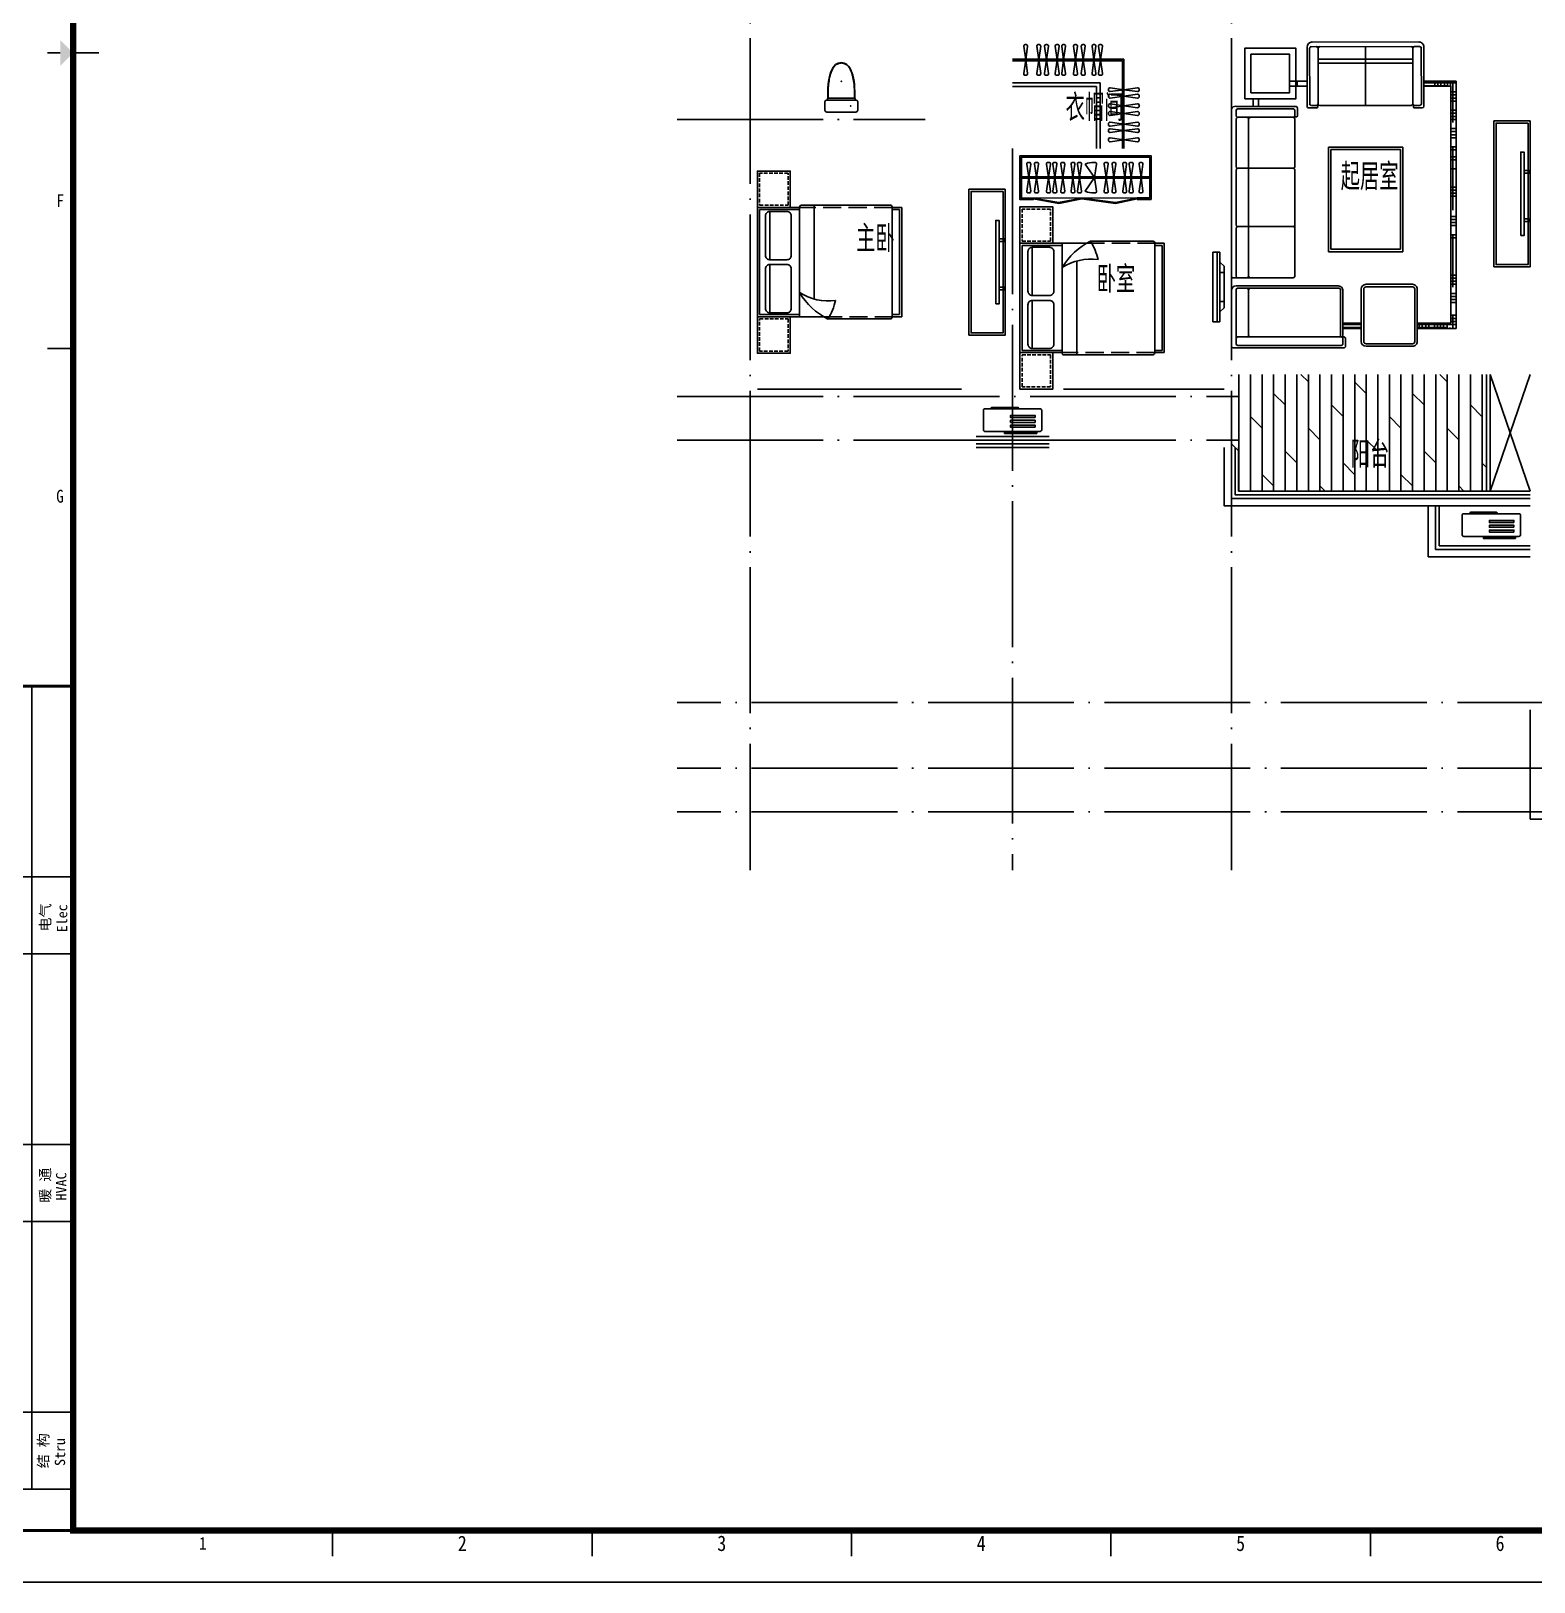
# Model space of a CAD drawing. Extents: x 921942 to 1159542, y -958603 to -790785.
# Drawn here: x 982530 to 1003142, y -958603 to -937325 of the extents above; entities that cross this region are included whole.
import ezdxf
from ezdxf.enums import TextEntityAlignment as Align

# ---------------------------------------------------------------- set-up
doc = ezdxf.new("R2010")
doc.units = 0
doc.header["$LTSCALE"] = 1000
doc.header["$MEASUREMENT"] = 0
doc.linetypes.add('DASH', pattern=[0.35, 0.25, -0.1])
doc.linetypes.add('DOTE', pattern=[2.42, 2, -0.2, 0.02, -0.2])
doc.layers.get('0').update_dxf_attribs({"linetype": 'CONTINUOUS'})
for name, color, linetype in [('BALCONY', 6, 'CONTINUOUS'), ('DOTE', 1, 'DOTE'), ('TT', 7, 'CONTINUOUS'), ('厨卫', 8, 'CONTINUOUS'), ('图框', 255, 'CONTINUOUS'), ('家具', 8, 'CONTINUOUS'), ('平面填充', 250, 'CONTINUOUS'), ('看线', 2, 'CONTINUOUS'), ('空调', 8, 'CONTINUOUS'), ('阳台', 6, 'CONTINUOUS')]:
    doc.layers.add(name, color=color, linetype=linetype)
doc.styles.get("Standard").update_dxf_attribs({"font": 'GBENOR', "bigfont": 'GBCBIG'})
doc.styles.add('TKZ1', font='SIMHEI.TTF', dxfattribs={"width": 0.7})
doc.styles.add('图签栏', font='SimSun.ttf')

# ---------------------------------------------------------------- blocks, each defined once
blk = doc.blocks.new('A$C25AA54E1')
at = {"layer": '家具', "ltscale": 20}
for p, q in [((884, 2199), (884, 3017)), ((918, 3081), (3211, 3081)), ((3234, 2997), (3234, 3061)), ((3234, 2234), (3234, 2996)), ((3347, 3015), (3347, 1617)), ((3413, 3081), (4163, 3081)), ((4198, 3046), (4198, 1539)), ((1012, 2176), (906, 2176)), ((1712, 2211), (1057, 2211)), ((3212, 2211), (1757, 2211)), ((1, 1972), (0, 511)), ((883, 2042), (71, 2042)), ((906, 1914), (906, 2019)), ((871, 614), (872, 1868)), ((1443, 1750), (2878, 1750)), ((1443, 728), (1443, 1750)), ((2878, 1750), (2878, 728)), ((4024, 1551), (3413, 1551)), ((4047, 1574), (4047, 1539)), ((4175, 1516), (4070, 1516)), ((4110, 1300), (3391, 1300)), ((3325, 1234), (3325, 597)), ((4176, 597), (4176, 1234)), ((2878, 728), (1443, 728)), ((882, 440), (70, 440)), ((905, 463), (905, 568)), ((3391, 531), (4110, 531))]:
    blk.add_line(p, q, dxfattribs=at)
at = {"layer": '家具', "color": 8}
for p, q in [((918, 2994), (918, 2234)), ((1011, 3017), (942, 3017)), ((1034, 2994), (1034, 2234)), ((1711, 3017), (1058, 3017)), ((1734, 2996), (1734, 2234)), ((2511, 3017), (1758, 3017)), ((2534, 2996), (2534, 2234)), ((3211, 3017), (2558, 3017)), ((3380, 2996), (3380, 1606)), ((4070, 3017), (3403, 3017)), ((4047, 2994), (4047, 1574)), ((4140, 3017), (4070, 3017)), ((4163, 2994), (4163, 1574)), ((3211, 2846), (1058, 2846)), ((4025, 2846), (3403, 2846)), ((603, 2178), (536, 2178)), ((941, 2211), (1012, 2211)), ((64, 1915), (65, 1985)), ((65, 1869), (64, 1915)), ((88, 2008), (848, 2007)), ((503, 2041), (503, 2042)), ((871, 1984), (871, 1914)), ((64, 569), (65, 1872)), ((87, 1892), (849, 1891)), ((87, 1892), (849, 1891)), ((88, 1892), (848, 1891)), ((236, 592), (236, 1892)), ((293, 592), (293, 1892)), ((1476, 1717), (2845, 1717)), ((1476, 761), (1476, 1717)), ((2845, 1717), (2845, 761)), ((4047, 1584), (3402, 1584)), ((3876, 1551), (3876, 1303)), ((3918, 1551), (3918, 1302)), ((4140, 1551), (4070, 1551)), ((65, 1242), (871, 1241)), ((3360, 1234), (3360, 597)), ((4110, 1265), (3391, 1265)), ((4141, 597), (4141, 1234)), ((2845, 761), (1476, 761)), ((64, 499), (64, 569)), ((87, 592), (848, 591)), ((87, 476), (848, 475)), ((561, 440), (561, 0)), ((603, 440), (603, 128)), ((871, 498), (871, 568)), ((3391, 566), (4110, 566)), ((3930, 507), (3860, 507)), ((3918, 465), (3860, 465)), ((3876, 531), (3876, 0)), ((3918, 531), (3918, 128)), ((606, 292), (536, 292)), ((603, 250), (536, 250)), ((3930, 416), (3860, 416)), ((3930, 374), (3860, 374)), ((3918, 297), (3860, 297)), ((3930, 255), (3860, 255)), ((3930, 213), (3860, 213)), ((606, 208), (536, 208)), ((606, 158), (536, 158)), ((606, 116), (536, 116)), ((606, 74), (536, 74)), ((1105, 44), (536, 44)), ((606, 86), (603, 86)), ((686, 70), (686, 0)), ((728, 70), (728, 0)), ((770, 70), (770, 0)), ((812, 70), (812, 0)), ((938, 70), (938, 0)), ((979, 70), (979, 0)), ((1021, 70), (1021, 0)), ((1063, 70), (1063, 0)), ((1189, 70), (1189, 0)), ((1231, 70), (1231, 0)), ((1273, 70), (1273, 0)), ((1314, 70), (1314, 0)), ((1440, 70), (1440, 0)), ((2310, 44), (1440, 44)), ((1482, 70), (1482, 0)), ((1574, 70), (1574, 0)), ((1616, 70), (1616, 0)), ((1741, 70), (1741, 0)), ((1993, 70), (1993, 0)), ((2035, 70), (2035, 0)), ((2076, 70), (2076, 0)), ((2118, 70), (2118, 0)), ((2394, 70), (2394, 0)), ((2436, 70), (2436, 0)), ((2478, 70), (2478, 0)), ((2520, 70), (2520, 0)), ((2645, 70), (2645, 0)), ((3365, 44), (2645, 44)), ((2687, 70), (2687, 0)), ((3198, 70), (3198, 0)), ((3240, 70), (3240, 0)), ((3281, 70), (3281, 0)), ((3323, 70), (3323, 0)), ((3449, 70), (3449, 0)), ((3491, 70), (3491, 0)), ((3533, 70), (3533, 0)), ((3575, 70), (3575, 0)), ((3750, 70), (3750, 0)), ((3930, 44), (3750, 44)), ((3792, 70), (3792, 0)), ((3834, 70), (3834, 0)), ((3918, 171), (3860, 171)), ((3930, 122), (3860, 122)), ((3930, 86), (3918, 86))]:
    blk.add_line(p, q, dxfattribs=at)
at = {"layer": '家具'}
for p, q in [((781, 2780), (884, 2780)), ((781, 2709), (884, 2709)), ((536, 2283), (536, 2042)), ((606, 2283), (606, 2042)), ((3860, 1302), (3860, 1551)), ((3930, 1300), (3930, 1551)), ((536, 440), (536, 0)), ((606, 440), (606, 70)), ((3860, 70), (3860, 531)), ((3930, 0), (3930, 531)), ((606, 70), (3860, 70)), ((536, 0), (3930, 0))]:
    blk.add_line(p, q, dxfattribs=at)
at = {"layer": '家具', "ltscale": 20}
blk.add_lwpolyline([(781, 2895), (781, 2199), (85, 2199), (85, 2895)], close=True, dxfattribs=at)
at = {"layer": '家具', "color": 8}
blk.add_lwpolyline([(698, 2812), (698, 2282), (169, 2282), (169, 2812)], close=True, dxfattribs=at)
at = {"layer": '家具', "ltscale": 20, "extrusion": (0, 0, -1)}
for centre, major_axis, ratio, start_param, end_param in [((953, 3021), (-49.4, 49.4), 1, 5.45018, 6.544088), ((3211, 3058), (16.4, 16.4), 1, -0.785398, 0.696689), ((4163, 3046), (24.6, 24.6), 1, -0.785398, 0.785398), ((906, 2199), (16.2, 16.2), 1, 2.356194, 3.926991), ((1012, 2234), (-16.2, 16.2), 1, 2.356194, 3.926991), ((1012, 2193), (12.7, 12.7), 0.942987, -0.815786, 2.325807), ((1057, 2234), (-16.2, 16.2), 1, 3.926991, 5.497787), ((1712, 2234), (-16.2, 16.2), 1, 2.356194, 3.926991), ((1757, 2234), (16.2, 16.2), 1, 2.356194, 3.926991), ((2512, 2234), (-16.2, 16.2), 1, 2.356194, 3.926991), ((2557, 2234), (16.2, 16.2), 1, 2.356194, 3.926991), ((3212, 2234), (-16.2, 16.2), 1, 2.356194, 3.926991), ((4024, 1574), (16.2, 16.2), 1, 0.785398, 2.356194), ((4175, 1539), (-16.2, 16.2), 1, 2.356194, 3.926991)]:
    blk.add_ellipse(centre, major_axis=major_axis, ratio=ratio, start_param=start_param, end_param=end_param, dxfattribs=at)
at = {"layer": '家具', "color": 8, "extrusion": (0, 0, -1)}
for centre, major_axis, start_param, end_param in [((942, 2994), (16.4, 16.4), 3.926991, 5.497787), ((1011, 2994), (16.4, 16.4), -0.785398, 0.785398), ((1058, 2994), (16.4, 16.4), 3.926991, 5.497787), ((1711, 2994), (-16.4, 16.4), 0.785398, 2.267485), ((1758, 2994), (16.4, 16.4), 4.0157, 5.497787), ((2511, 2994), (-16.4, 16.4), 0.785398, 2.267485), ((2558, 2994), (16.4, 16.4), 4.0157, 5.497787), ((3211, 2994), (-16.4, 16.4), 0.785398, 2.267485), ((3403, 2994), (16.4, 16.4), 4.0157, 5.497787), ((4023, 2994), (16.4, 16.4), -0.785398, 0.785398), ((4070, 2994), (-16.4, 16.4), 5.497787, 7.068583), ((4140, 2994), (16.4, 16.4), -0.785398, 0.785398), ((1058, 2869), (-16.4, 16.4), 3.926991, 5.409078), ((3211, 2822), (16.4, 16.4), -0.785398, 0.696689), ((3403, 2869), (-16.4, 16.4), 3.926991, 5.409078), ((4025, 2822), (-16.4, 16.4), 0.785398, 2.267485), ((941, 2234), (16.2, 16.2), 2.356194, 3.926991), ((4070, 1574), (16.2, 16.2), 2.356194, 3.926991), ((4140, 1574), (-16.2, 16.2), 2.356194, 3.926991)]:
    blk.add_ellipse(centre, major_axis=major_axis, ratio=1, start_param=start_param, end_param=end_param, dxfattribs=at)
at = {"layer": '家具', "ltscale": 20}
for centre, major_axis, ratio, start_param, end_param in [((3413, 3015), (-46.6, 46.6), 1, -0.785398, 0.785398), ((71, 1972), (49.7, 49.7), 1, 0.785398, 2.356194), ((883, 2019), (-16.2, 16.2), 1, 3.925825, 5.496622), ((848, 1914), (-16.2, 16.2), 1, 2.355029, 3.925825), ((849, 1868), (16.2, 16.2), 1, 5.496622, 7.067418), ((849, 1868), (16.2, 16.2), 1, 5.496622, 7.067418), ((889, 1914), (12.4, 12.4), 0.984307, 2.347446, 5.489038), ((3413, 1617), (46.6, 46.6), 1, 2.356194, 3.926991), ((4070, 1539), (16.2, 16.2), 1, 2.356194, 3.926991), ((3391, 1234), (-46.6, 46.6), 1, -0.785398, 0.785398), ((4110, 1234), (46.6, 46.6), 1, 5.497787, 7.068583), ((70, 511), (49.7, 49.7), 1, 2.356194, 3.926991), ((848, 614), (-16.2, 16.2), 1, 2.355029, 3.925825), ((848, 568), (-16.2, 16.2), 1, 3.925825, 5.496622), ((888, 568), (12.4, 12.4), 0.984309, -0.794147, 2.347446), ((882, 463), (-16.2, 16.2), 1, 2.355029, 3.925825), ((3391, 597), (46.6, 46.6), 1, 2.356194, 3.926991), ((4110, 597), (-46.6, 46.6), 1, 2.356194, 3.926991)]:
    blk.add_ellipse(centre, major_axis=major_axis, ratio=ratio, start_param=start_param, end_param=end_param, dxfattribs=at)
at = {"layer": '家具', "color": 8}
for centre, major_axis, start_param, end_param in [((1058, 2822), (16.4, 16.4), 0.785398, 2.267485), ((3211, 2869), (16.4, 16.4), 3.926991, 5.409078), ((3403, 2822), (16.4, 16.4), 0.785398, 2.267485), ((4025, 2869), (16.4, 16.4), 3.926991, 5.409078), ((88, 1915), (16.4, 16.4), 2.355029, 3.925825), ((88, 1985), (-16.4, 16.4), -0.786564, 0.784233), ((89, 1915), (-16.4, 16.4), 0.784233, 2.266319), ((89, 1915), (-16.4, 16.4), 0.784233, 2.266319), ((848, 1985), (16.2, 16.2), 5.496622, 7.067418), ((88, 1869), (-16.4, 16.4), -0.786564, 0.784233), ((89, 1869), (-16.4, 16.4), -0.697854, 0.784233), ((89, 1869), (16.4, 16.4), 0.872942, 2.355029), ((3402, 1606), (15.5, 15.5), 2.356194, 3.926991), ((3391, 1234), (-22, 22), -0.785398, 0.785398), ((4110, 1234), (22, 22), 5.497787, 7.068583), ((87, 615), (16.4, 16.4), 2.355029, 3.925825), ((87, 569), (-16.4, 16.4), -0.786564, 0.784233), ((87, 499), (-16.4, 16.4), 0.784233, 2.355029), ((848, 498), (-16.2, 16.2), 2.355029, 3.925825), ((3391, 597), (22, 22), 2.356194, 3.926991), ((4110, 597), (-22, 22), 2.356194, 3.926991)]:
    blk.add_ellipse(centre, major_axis=major_axis, ratio=1, start_param=start_param, end_param=end_param, dxfattribs=at)
blk = doc.blocks.new('A$C2FB07499')
at = {"layer": '家具', "ltscale": 0.5}
blk.add_lwpolyline([(500, 0), (0, 0), (0, 2000), (500, 2000)], close=True, dxfattribs=at)
at = {"layer": '家具', "color": 251, "ltscale": 40}
for points in [[(470, 30), (30, 30), (30, 1970), (470, 1970)], [(368, 1572), (415, 1572), (415, 428), (368, 428)], [(415, 1381), (480, 1381), (480, 1343), (415, 1343)], [(415, 717), (480, 717), (480, 679), (415, 679)]]:
    blk.add_lwpolyline(points, close=True, dxfattribs=at)
blk = doc.blocks.new('dgfgf')
at = {"layer": '家具'}
blk.add_lwpolyline([(7597, -62676), (7147, -62676), (7147, -63176), (7597, -63176), (7597, -62676), (7517, -62676)], dxfattribs=at)
at = {"layer": '家具', "color": 251, "linetype": 'DASH', "ltscale": 0.2}
blk.add_lwpolyline([(7567, -62706), (7177, -62706), (7177, -63146), (7567, -63146)], close=True, dxfattribs=at)
blk = doc.blocks.new('A$C72813290')
at = {"layer": '家具'}
for p, q in [((579, 2000), (0, 2000)), ((0, 500), (0, 2000)), ((30, 530), (30, 1970)), ((579, 1970), (30, 1970)), ((170, 1945), (170, 1283)), ((579, 500), (579, 2010)), ((1830, 2030), (599, 2030)), ((779, 753), (779, 2030)), ((1850, 500), (1850, 2000)), ((1850, 2000), (1980, 2000)), ((1850, 1970), (1950, 1970)), ((1950, 530), (1950, 1970)), ((1980, 500), (1980, 2000)), ((170, 555), (170, 1217)), ((912, 500), (0, 500)), ((579, 530), (30, 530)), ((1830, 470), (967, 470)), ((1850, 530), (1950, 530)), ((1850, 500), (1980, 500))]:
    blk.add_line(p, q, dxfattribs=at)
at = {"layer": '家具', "linetype": 'DASH'}
for p, q in [((1850, 2000), (579, 2000)), ((912, 500), (1850, 500))]:
    blk.add_line(p, q, dxfattribs=at)
at = {"layer": '家具'}
for points in [[(170, 1945), (405, 1945, -0.414214), (465, 1885), (465, 1343, -0.414214), (405, 1283), (170, 1283, -0.414214), (110, 1343), (110, 1885, -0.414214)], [(170, 555), (405, 555, 0.414214), (465, 615), (465, 1157, 0.414214), (405, 1217), (170, 1217, 0.414214), (110, 1157), (110, 615, 0.414214)]]:
    blk.add_lwpolyline(points, format="xyb", close=True, dxfattribs=at)
blk.add_lwpolyline([(579, 833, 0.180302), (1071, 725, -0.088637), (967, 470, 28871.271551)], format="xyb", dxfattribs=at)
for centre, radius, start, end in [((599, 2010), 20, 90, 180), ((1819, 2001), 30.7, 357.6884, 69.6917), ((1392, 1313), 944, 210.6075, 243.2773), ((1819, 499), 30.7, 290.3566, 2.3152)]:
    blk.add_arc(centre, radius, start, end, dxfattribs=at)
blk.add_blockref('dgfgf', (-7147, 65176), dxfattribs=at)
at = {"layer": '家具', "xscale": -1, "rotation": 180}
blk.add_blockref('dgfgf', (-7147, -62676), dxfattribs=at)
blk = doc.blocks.new('空调机')
at = {"layer": '空调', "color": 8}
for p, q in [((2416486, -275315), (2416486, -275325)), ((2416849, -275305), (2416496, -275305)), ((2416859, -275325), (2416859, -275315))]:
    blk.add_line(p, q, dxfattribs=at)
blk.add_lwpolyline([(2416186, -275325), (2416946, -275325, -0.414214), (2416966, -275345), (2416966, -275615, -0.414214), (2416946, -275635), (2416186, -275635, -0.414214), (2416166, -275615), (2416166, -275345, -0.414214)], format="xyb", close=True, dxfattribs=at)
for points in [[(2416256, -275445), (2416592, -275445), (2416592, -275416), (2416256, -275416)], [(2416256, -275511), (2416592, -275511), (2416592, -275482), (2416256, -275482)], [(2416235, -275664), (2416675, -275664), (2416675, -275649), (2416235, -275649)], [(2416256, -275577), (2416592, -275577), (2416592, -275548), (2416256, -275548)]]:
    blk.add_lwpolyline(points, close=True, dxfattribs=at)
for centre, start, end in [((2416496, -275315), 90, 180), ((2416849, -275315), 0, 90)]:
    blk.add_arc(centre, 10, start, end, dxfattribs=at)
blk = doc.blocks.new('asfdgfh')
at = {"layer": '厨卫', "ltscale": 100}
for p, q in [((-266, -207, 0), (-266, -92, 0)), ((159, -67, 0), (-241, -67, 0)), ((145, -40, 0), (-228, -40, 0)), ((184, -207, 0), (184, -92, 0)), ((159, -232, 0), (-241, -232, 0))]:
    blk.add_line(p, q, dxfattribs=at)
for centre, radius, start, end in [((-241, -92, 0), 25, 90, 180), ((-241, -207, 0), 25, 180, 270), ((-261, -39, 0), 33.7, 303.6157, 10.847), ((178, -39, 0), 33.9, 169.3113, 235.1347), ((159, -92, 0), 25, 0, 90), ((159, -207, 0), 25, 270, 0)]:
    blk.add_arc(centre, radius, start, end, dxfattribs=at)
for points, knots in [([(-227, -33, 0), (-227, 85, 0), (-226, 243, 0), (-137, 424, 0), (-69, 441, 0), (-41, 448, 0)], [0, 0, 0, 0, 355.24272, 473.249847, 556.576042, 556.576042, 556.576042, 556.576042]), ([(-222, -41, 0), (-222, -2, 0), (-222, 29, 0), (-220, 90, 0), (-219, 121, 0), (-213, 182, 0), (-208, 213, 0), (-198, 258, 0), (-194, 273, 0), (-187, 296, 0), (-184, 303, 0), (-180, 315, 0), (-179, 319, 0), (-176, 326, 0), (-174, 330, 0), (-170, 341, 0), (-167, 348, 0), (-160, 363, 0), (-156, 369, 0), (-148, 382, 0), (-143, 389, 0), (-134, 400, 0), (-129, 405, 0), (-121, 412, 0), (-118, 414, 0), (-112, 418, 0), (-109, 420, 0), (-102, 423, 0), (-99, 425, 0), (-92, 428, 0), (-89, 429, 0), (-78, 433, 0), (-71, 435, 0), (-56, 440, 0), (-48, 441, 0), (-40, 443, 0)], [0, 0, 0, 0, 92.762674, 92.762674, 185.525347, 185.525347, 278.288021, 278.288021, 324.669358, 324.669358, 347.860026, 347.860026, 359.45536, 359.45536, 371.050694, 371.050694, 394.241363, 394.241363, 417.432031, 417.432031, 440.6227, 440.6227, 463.813368, 463.813368, 475.408702, 475.408702, 487.004036, 487.004036, 498.599371, 498.599371, 510.194705, 510.194705, 533.385373, 533.385373, 556.576042, 556.576042, 556.576042, 556.576042]), ([(140, -40, 0), (140, -2, 0), (139, 29, 0), (138, 90, 0), (136, 121, 0), (130, 182, 0), (125, 213, 0), (115, 258, 0), (111, 273, 0), (104, 296, 0), (101, 303, 0), (97, 315, 0), (96, 319, 0), (93, 326, 0), (92, 330, 0), (87, 341, 0), (84, 348, 0), (77, 363, 0), (73, 369, 0), (65, 382, 0), (61, 389, 0), (51, 400, 0), (46, 405, 0), (38, 412, 0), (35, 414, 0), (29, 418, 0), (26, 420, 0), (20, 423, 0), (16, 425, 0), (10, 428, 0), (6, 429, 0), (-4, 433, 0), (-12, 435, 0), (-27, 440, 0), (-35, 441, 0), (-43, 443, 0)], [0, 0, 0, 0, 92.762674, 92.762674, 185.525347, 185.525347, 278.288021, 278.288021, 324.669358, 324.669358, 347.860026, 347.860026, 359.45536, 359.45536, 371.050694, 371.050694, 394.241363, 394.241363, 417.432031, 417.432031, 440.6227, 440.6227, 463.813368, 463.813368, 475.408702, 475.408702, 487.004036, 487.004036, 498.599371, 498.599371, 510.194705, 510.194705, 533.385373, 533.385373, 556.576042, 556.576042, 556.576042, 556.576042]), ([(145, -33, 0), (144, 85, 0), (143, 243, 0), (54, 424, 0), (-13, 441, 0), (-41, 448, 0)], [0, 0, 0, 0, 355.24272, 473.249847, 556.576042, 556.576042, 556.576042, 556.576042])]:
    blk.add_open_spline(points, degree=3, knots=knots, dxfattribs=at)
at = {"layer": '厨卫'}
for p in [(-42, 189, 0), (-171, -149, 0)]:
    blk.add_point(p, dxfattribs=at)
blk = doc.blocks.new('图框2')
at = {"layer": '图框', "color": 0}
for p, q in [((2500, 29700), (3000, 29700)), ((2000, 23960), (2500, 23960)), ((900, 17400), (2500, 17400)), ((900, 17400), (2500, 17400)), ((1700, 1800), (1700, 17400)), ((900, 13700), (2500, 13700)), ((900, 12200), (2500, 12200)), ((900, 8500), (2500, 8500)), ((900, 7000), (2500, 7000)), ((900, 3300), (2500, 3300)), ((900, 1800), (2500, 1800)), ((7538, 500), (7538, 1000)), ((12575, 500), (12575, 1000)), ((17612, 500), (17612, 1000)), ((22650, 500), (22650, 1000)), ((27688, 500), (27688, 1000)), ((0, 0), (84100, 0))]:
    blk.add_line(p, q, dxfattribs=at)
at = {"layer": '图框', "color": 0, "const_width": 120}
blk.add_lwpolyline([(83100, 58400), (2500, 58400), (2500, 1000), (83100, 1000)], close=True, dxfattribs=at)
at = {"layer": '图框', "color": 0}
for points, const_width in [([(2250, 29700), (2000, 29700)], 30), ([(2500, 1000), (900, 1000), (900, 17400), (2500, 17400)], 60)]:
    blk.add_lwpolyline(points, dxfattribs=dict(at, const_width=const_width))
blk.add_solid([(2250, 29450), (2250, 29950), (2500, 29700)], dxfattribs=at)
at = {"layer": '图框', "color": 0, "style": 'TKZ1', "width": 0.85}
for s, height, p in [('F', 250, (2250, 26830)), ('G', 250, (2244, 21090)), ('1', 250, (5019, 750)), ('2', 300, (10056, 750)), ('3', 300, (15094, 750)), ('4', 300, (20131, 750)), ('5', 300, (25169, 750)), ('6', 300, (30206, 750))]:
    blk.add_text(s, height=height, dxfattribs=at).set_placement(p, align=Align.MIDDLE)
at = {"layer": '图框', "color": 0, "style": '图签栏'}
for s, p in [('电气', (1956, 12907)), ('暖 通', (1956, 7707)), ('结 构', (1916, 2550))]:
    blk.add_text(s, height=200, rotation=90, dxfattribs=at).set_placement(p, align=Align.MIDDLE)
for s, p in [('Elec', (2385, 12619)), ('HVAC', (2368, 7411)), ('Stru', (2344, 2253))]:
    blk.add_text(s, height=200, rotation=90, dxfattribs=at).set_placement(p)
blk = doc.blocks.new('aswefrsdtfgdgh')
for p, q in [((-152, 480), (-152, -480)), ((-58, 480), (-152, 480)), ((-58, 480), (-58, -480)), ((0, -199), (0, 199)), ((-152, -480), (-58, -480))]:
    blk.add_line(p, q)
at = {"color": 9}
for p, q in [((-96, -480), (-96, 480)), ((0, 199), (-58, 199)), ((0, -199), (-58, -199))]:
    blk.add_line(p, q, dxfattribs=at)
blk.add_lwpolyline([(-58, 339), (-58, -339), (0, -287), (0, 287)], close=True)

msp = doc.modelspace()

# ---------------------------------------------------------------- hatches: boundary and pattern name
at = {"layer": '平面填充'}
h = msp.add_hatch(dxfattribs=at)
h.set_pattern_fill('DOLMIT', color=256, scale=200, angle=90, style=0)
h.set_pattern_definition([(90, (93118.2, 5430.47), (-158.748412, 1e-14), []), (135, (93118.2, 5430.47), (-317.4966, -317.4966), [224.50425, -449.008])])
h.paths.add_polyline_path([(1002492, -942037), (1002246, -942037), (999846, -942037), (998992, -942037), (998992, -942078), (1002492, -943555)])
h.paths.add_polyline_path([(998992, -942078), (998992, -942437), (998992, -942937), (998992, -943037), (998992, -943637), (1002492, -943637), (1002492, -943555)])
h.paths.add_polyline_path([(1000584, -943439), (1001229, -943439), (1001229, -942880), (1000584, -942880)], flags=24)

# ---------------------------------------------------------------- linework, layer by layer
at = {"layer": 'BALCONY'}
for points in [[(995492, -942937), (996492, -942937)], [(995492, -942987), (996492, -942987)], [(998992, -942937), (998992, -943737), (1003092, -943737)], [(999042, -943037), (999042, -943687), (1003092, -943687)], [(1003092, -944437), (1001792, -944437), (1001792, -943837)], [(1003092, -944387), (1001842, -944387), (1001842, -943837)]]:
    msp.add_lwpolyline(points, dxfattribs=at)
at = {"layer": 'BALCONY', "color": 8}
for points in [[(995492, -943037), (996492, -943037)], [(998892, -943037), (998892, -943837), (1003092, -943837)], [(999092, -943037), (999092, -943637), (1003092, -943637)], [(1003092, -944537), (1001692, -944537), (1001692, -943837)], [(1003092, -943837), (1001892, -943837), (1001892, -943837)], [(1003092, -946637), (1003092, -948137), (1006292, -948137)]]:
    msp.add_lwpolyline(points, dxfattribs=at)
at = {"layer": 'DOTE', "linetype": 'DOTE'}
for p, q in [((992392, -927742), (992392, -948837)), ((998992, -927742), (998992, -948837)), ((991392, -938537), (994792, -938537)), ((995992, -938937), (995992, -948837)), ((991392, -942337), (999092, -942337)), ((991392, -942937), (999092, -942937)), ((1028292, -946537), (991392, -946537)), ((1028292, -947437), (991392, -947437)), ((1028292, -948037), (991392, -948037))]:
    msp.add_line(p, q, dxfattribs=at)
at = {"layer": '家具', "color": 8}
for p, q in [((996112, -939327), (997872, -939326)), ((996112, -939347), (997872, -939346))]:
    msp.add_line(p, q, dxfattribs=at)
at = {"layer": '家具'}
for p, q in [((997700, -939616), (997700, -939636)), ((1002492, -943637), (1002492, -942037)), ((1002542, -943637), (1002542, -942037)), ((1002542, -942037), (1003092, -943637)), ((1003092, -942037), (1002542, -943637))]:
    msp.add_line(p, q, dxfattribs=at)
at = {"layer": '家具', "color": 8}
for points in [[(996144, -937908), (996171, -937722), (996144, -937535, -0.459921), (996163, -937512), (996178, -937512, -0.459921), (996198, -937535), (996171, -937722), (996198, -937908, -0.459921), (996178, -937932), (996163, -937932, -0.459921)], [(996323, -937908), (996350, -937722), (996323, -937535, -0.459921), (996343, -937512), (996357, -937512, -0.459921), (996377, -937535), (996350, -937722), (996377, -937908, -0.459921), (996357, -937932), (996343, -937932, -0.459921)], [(996430, -937908), (996456, -937722), (996430, -937535, -0.459921), (996449, -937512), (996464, -937512, -0.459921), (996483, -937535), (996456, -937722), (996483, -937908, -0.459921), (996464, -937932), (996449, -937932, -0.459921)], [(996577, -937908), (996603, -937722), (996577, -937535, -0.459921), (996596, -937512), (996611, -937512, -0.459921), (996630, -937535), (996603, -937722), (996630, -937908, -0.459921), (996611, -937932), (996596, -937932, -0.459921)], [(996665, -937908), (996692, -937722), (996665, -937535, -0.459921), (996685, -937512), (996699, -937512, -0.459921), (996719, -937535), (996692, -937722), (996719, -937908, -0.459921), (996699, -937932), (996685, -937932, -0.459921)], [(996827, -937908), (996854, -937722), (996827, -937535, -0.459921), (996847, -937512), (996861, -937512, -0.459921), (996881, -937535), (996854, -937722), (996881, -937908, -0.459921), (996861, -937932), (996847, -937932, -0.459921)], [(996934, -937908), (996961, -937722), (996934, -937535, -0.459921), (996954, -937512), (996968, -937512, -0.459921), (996988, -937535), (996961, -937722), (996988, -937908, -0.459921), (996968, -937932), (996954, -937932, -0.459921)], [(997081, -937908), (997108, -937722), (997081, -937535, -0.459921), (997101, -937512), (997115, -937512, -0.459921), (997135, -937535), (997108, -937722), (997135, -937908, -0.459921), (997115, -937932), (997101, -937932, -0.459921)], [(997170, -937908), (997196, -937722), (997170, -937535, -0.459921), (997189, -937512), (997204, -937512, -0.459921), (997223, -937535), (997196, -937722), (997223, -937908, -0.459921), (997204, -937932), (997189, -937932, -0.459921)], [(997330, -938103), (997517, -938130), (997704, -938103, -0.459921), (997727, -938123), (997727, -938137, -0.459921), (997704, -938157), (997517, -938130), (997330, -938157, -0.459921), (997307, -938137), (997307, -938123, -0.459921)], [(997330, -938192), (997517, -938219), (997704, -938192, -0.459921), (997727, -938211), (997727, -938226, -0.459921), (997704, -938246), (997517, -938219), (997330, -938246, -0.459921), (997307, -938226), (997307, -938211, -0.459921)], [(997330, -938323), (997517, -938350), (997704, -938323, -0.459921), (997727, -938343), (997727, -938357, -0.459921), (997704, -938377), (997517, -938350), (997330, -938377, -0.459921), (997307, -938357), (997307, -938343, -0.459921)], [(997330, -938430), (997517, -938457), (997704, -938430, -0.459921), (997727, -938450), (997727, -938464, -0.459921), (997704, -938484), (997517, -938457), (997330, -938484, -0.459921), (997307, -938464), (997307, -938450, -0.459921)], [(997330, -938577), (997517, -938604), (997704, -938577, -0.459921), (997727, -938597), (997727, -938611, -0.459921), (997704, -938631), (997517, -938604), (997330, -938631, -0.459921), (997307, -938611), (997307, -938597, -0.459921)], [(997330, -938665), (997517, -938692), (997704, -938665, -0.459921), (997727, -938685), (997727, -938699, -0.459921), (997704, -938719), (997517, -938692), (997330, -938719, -0.459921), (997307, -938699), (997307, -938685, -0.459921)], [(997330, -938790), (997517, -938817), (997704, -938790, -0.459921), (997727, -938810), (997727, -938825, -0.459921), (997704, -938844), (997517, -938817), (997330, -938844, -0.459921), (997307, -938825), (997307, -938810, -0.459921)], [(996186, -939150), (996213, -939337), (996186, -939524, 0.459921), (996206, -939547), (996220, -939547, 0.459921), (996240, -939524), (996213, -939337), (996240, -939150, 0.459921), (996220, -939127), (996206, -939127, 0.459921)], [(996293, -939150), (996320, -939337), (996293, -939524, 0.459921), (996313, -939547), (996327, -939547, 0.459921), (996347, -939524), (996320, -939337), (996347, -939150, 0.459921), (996327, -939127), (996313, -939127, 0.459921)], [(996457, -939150), (996484, -939337), (996457, -939524, 0.459921), (996476, -939547), (996491, -939547, 0.459921), (996510, -939524), (996484, -939337), (996510, -939150, 0.459921), (996491, -939127), (996476, -939127, 0.459921)], [(996545, -939150), (996572, -939337), (996545, -939524, 0.459921), (996565, -939547), (996579, -939547, 0.459921), (996599, -939524), (996572, -939337), (996599, -939150, 0.459921), (996579, -939127), (996565, -939127, 0.459921)], [(996652, -939150), (996679, -939337), (996652, -939524, 0.459921), (996672, -939547), (996686, -939547, 0.459921), (996706, -939524), (996679, -939337), (996706, -939150, 0.459921), (996686, -939127), (996672, -939127, 0.459921)], [(996793, -939150), (996820, -939337), (996793, -939524, 0.459921), (996813, -939547), (996828, -939547, 0.459921), (996847, -939524), (996820, -939337), (996847, -939150, 0.459921), (996828, -939127), (996813, -939127, 0.459921)], [(996882, -939150), (996909, -939337), (996882, -939524, 0.459921), (996902, -939547), (996916, -939547, 0.459921), (996936, -939524), (996909, -939337), (996936, -939150, 0.459921), (996916, -939127), (996902, -939127, 0.459921)], [(996989, -939150), (997116, -939337), (996989, -939524, 0.114522), (997108, -939547), (997123, -939547, 0.459921), (997142, -939524), (997116, -939337), (997142, -939150, 0.459921), (997123, -939127), (997108, -939127, 0.114522)], [(997249, -939150), (997276, -939337), (997249, -939524, 0.459921), (997268, -939547), (997283, -939547, 0.459921), (997302, -939524), (997276, -939337), (997302, -939150, 0.459921), (997283, -939127), (997268, -939127, 0.459921)], [(997355, -939150), (997382, -939337), (997355, -939524, 0.459921), (997375, -939547), (997389, -939547, 0.459921), (997409, -939524), (997382, -939337), (997409, -939150, 0.459921), (997389, -939127), (997375, -939127, 0.459921)], [(997502, -939150), (997529, -939337), (997502, -939524, 0.459921), (997522, -939547), (997536, -939547, 0.459921), (997556, -939524), (997529, -939337), (997556, -939150, 0.459921), (997536, -939127), (997522, -939127, 0.459921)], [(997591, -939150), (997618, -939337), (997591, -939524, 0.459921), (997611, -939547), (997625, -939547, 0.459921), (997645, -939524), (997618, -939337), (997645, -939150, 0.459921), (997625, -939127), (997611, -939127, 0.459921)], [(997726, -939150), (997753, -939337), (997726, -939524, 0.459921), (997746, -939547), (997760, -939547, 0.459921), (997780, -939524), (997753, -939337), (997780, -939150, 0.459921), (997760, -939127), (997746, -939127, 0.459921)]]:
    msp.add_lwpolyline(points, format="xyb", close=True, dxfattribs=at)
at = {"layer": '家具'}
for points in [[(995992, -937712), (997517, -937712), (997517, -938937)], [(995992, -937732), (997497, -937732), (997497, -938937)], [(995992, -938037), (997192, -938037), (997192, -938937)], [(995992, -938087), (997142, -938087), (997142, -938937)], [(996276, -939617), (996276, -939637), (996092, -939637), (996092, -939037), (997892, -939036), (997892, -939636), (997700, -939636)], [(996277, -939617), (997700, -939616), (997872, -939616), (997872, -939056), (996112, -939057), (996112, -939617), (996277, -939617)]]:
    msp.add_lwpolyline(points, dxfattribs=at)
for points in [[(996277, -939627), (996625, -939690), (996627, -939680), (996279, -939617)], [(996942, -939627), (996625, -939690), (996623, -939680), (996940, -939617)], [(996943, -939626), (997405, -939690), (997407, -939680), (996945, -939617)], [(997700, -939626), (997405, -939690), (997404, -939680), (997698, -939617)]]:
    msp.add_lwpolyline(points, close=True, dxfattribs=at)
at = {"layer": '看线'}
for points in [[(992492, -942237), (995292, -942237)], [(996692, -942237), (998892, -942237)]]:
    msp.add_lwpolyline(points, dxfattribs=at)
at = {"layer": '阳台', "color": 8}
msp.add_lwpolyline([(995492, -942887), (996492, -942887)], dxfattribs=at)

# ---------------------------------------------------------------- block references
at = {"layer": '厨卫', "xscale": -1}
msp.add_blockref('asfdgfh', (993601, -938205, 0), dxfattribs=at)
at = {"layer": '厨卫'}
msp.add_blockref('aswefrsdtfgdgh', (998892, -940837), dxfattribs=at)
at = {"layer": '图框', "color": 0, "linetype": 'ByBlock', "xscale": 0.7063020216301084, "yscale": 0.7063020213972777, "zscale": 0.7063020214030876}
msp.add_blockref('图框2', (981342, -958603), dxfattribs=at)
at = {"layer": '家具', "xscale": -1}
for name, p, rotation in [('A$C25AA54E1', (1002073, -937475), 90), ('A$C2FB07499', (1002592, -938559), 180), ('A$C2FB07499', (995392, -939496), 180), ('A$C72813290', (996092, -939737), 180)]:
    msp.add_blockref(name, p, dxfattribs=dict(at, rotation=rotation))
at = {"layer": '家具'}
msp.add_blockref('A$C72813290', (992492, -941746), dxfattribs=at)
at = {"layer": '空调', "xscale": -1}
for p in [(3412557, -667183), (3419123, -668623)]:
    msp.add_blockref('空调机', p, dxfattribs=at)

# ---------------------------------------------------------------- texts
at = {"layer": 'TT', "color": 0, "linetype": 'Continuous'}
for s, p in [('衣帽间', (996719, -938561)), ('起居室', (1000491, -939509)), ('主卧', (993846, -940358)), ('卧室', (997144, -940917)), ('阳台', (1000629, -943318))]:
    msp.add_text(s, height=367.5, dxfattribs=at).set_placement(p)

doc.saveas('drawing.dxf')
